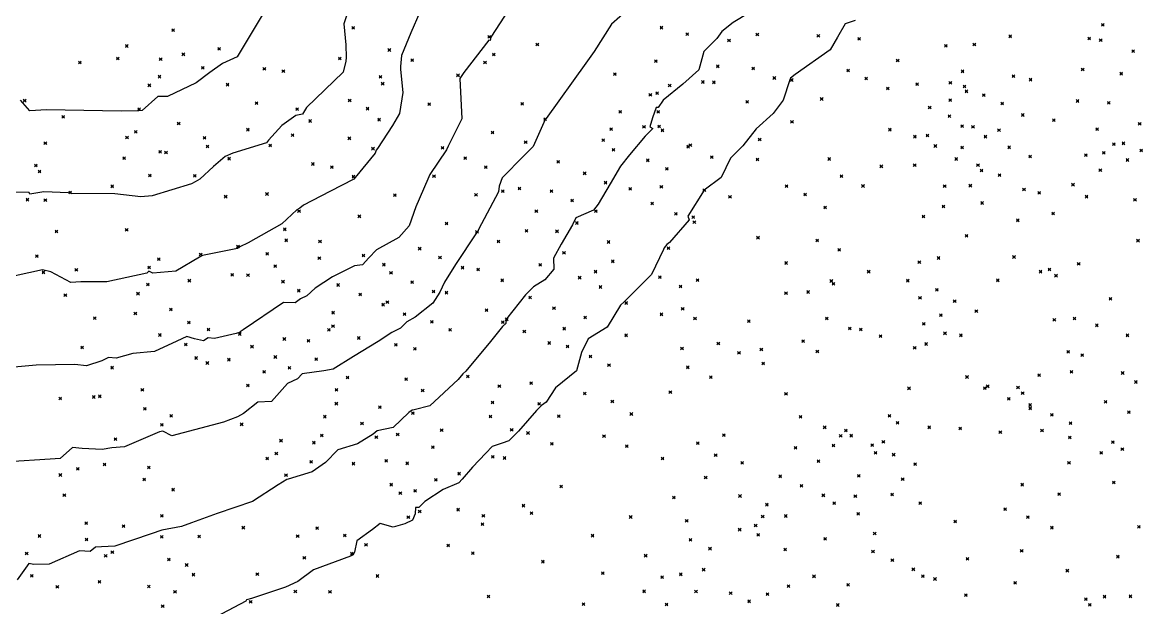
# Model space of a CAD drawing. Header units: inches. Extents: x 1411897 to 1412713, y 4930955 to 4931789.
# Drawn here: x 1412107.6 to 1412188.3, y 4931139.5 to 4931181.7 of the extents above; entities that cross this region are included whole.
import ezdxf

# ---------------------------------------------------------------- set-up
doc = ezdxf.new("R2010")
doc.units = ezdxf.units.IN
doc.header["$MEASUREMENT"] = 0
doc.header["$PDMODE"] = 35
doc.header["$PDSIZE"] = 0.1

msp = doc.modelspace()

# ---------------------------------------------------------------- linework, layer by layer
at = {"color": 2, "true_color": 0xf1eb1f}
for p, q in [((1412131.558, 4931184.117), (1412130.76, 4931181.603)), ((1412125.37, 4931183.067), (1412123.064, 4931179.214)), ((1412151.852, 4931183.146), (1412150.046, 4931181.571)), ((1412136.218, 4931182.432), (1412135.591, 4931180.957)), ((1412142.635, 4931182.639), (1412141.351, 4931180.631)), ((1412159.981, 4931182.389), (1412158.827, 4931181.694)), ((1412130.76, 4931181.603), (1412130.894, 4931180.078)), ((1412150.046, 4931181.571), (1412148.797, 4931179.59)), ((1412158.827, 4931181.694), (1412157.992, 4931181.05)), ((1412166.885, 4931181.588), (1412166.351, 4931180.626)), ((1412167.616, 4931181.845), (1412166.885, 4931181.588)), ((1412135.591, 4931180.957), (1412134.902, 4931179.319)), ((1412141.351, 4931180.631), (1412141.296, 4931180.396)), ((1412157.992, 4931181.05), (1412157.647, 4931180.531)), ((1412166.351, 4931180.626), (1412165.825, 4931179.724)), ((1412130.894, 4931180.078), (1412130.922, 4931179.17)), ((1412141.194, 4931180.429), (1412139.398, 4931178.079)), ((1412141.296, 4931180.396), (1412141.194, 4931180.429)), ((1412157.647, 4931180.531), (1412156.695, 4931179.6)), ((1412123.064, 4931179.214), (1412122.011, 4931178.73)), ((1412130.922, 4931179.17), (1412130.887, 4931178.898)), ((1412134.902, 4931179.319), (1412134.824, 4931178.521)), ((1412148.797, 4931179.59), (1412148.19, 4931178.77)), ((1412156.695, 4931179.6), (1412156.352, 4931178.28)), ((1412165.825, 4931179.724), (1412163.289, 4931177.947)), ((1412122.011, 4931178.73), (1412121.087, 4931178.084)), ((1412130.887, 4931178.898), (1412130.693, 4931178.1)), ((1412134.824, 4931178.521), (1412134.832, 4931178.297)), ((1412134.832, 4931178.297), (1412135.005, 4931176.639)), ((1412148.19, 4931178.77), (1412145.326, 4931174.762)), ((1412156.352, 4931178.28), (1412155.181, 4931177.248)), ((1412120.11, 4931177.345), (1412118.046, 4931176.354)), ((1412121.087, 4931178.084), (1412120.11, 4931177.345)), ((1412130.693, 4931178.1), (1412128.05, 4931175.56)), ((1412139.398, 4931178.079), (1412139.121, 4931177.647)), ((1412139.121, 4931177.647), (1412139.256, 4931174.75)), ((1412162.9, 4931177.567), (1412162.434, 4931176.088)), ((1412162.953, 4931177.677), (1412162.9, 4931177.567)), ((1412163.289, 4931177.947), (1412162.953, 4931177.677)), ((1412135.005, 4931176.639), (1412134.757, 4931175.14)), ((1412155.181, 4931177.248), (1412153.784, 4931176.094)), ((1412108.102, 4931175.314), (1412107.447, 4931176.083)), ((1412117.347, 4931176.356), (1412116.218, 4931175.358)), ((1412118.046, 4931176.354), (1412117.347, 4931176.356)), ((1412153.784, 4931176.094), (1412153.401, 4931175.568)), ((1412162.434, 4931176.088), (1412161.708, 4931175.133)), ((1412109.315, 4931175.397), (1412108.102, 4931175.314)), ((1412110.667, 4931175.37), (1412109.315, 4931175.397)), ((1412114.703, 4931175.311), (1412110.667, 4931175.37)), ((1412115.938, 4931175.318), (1412114.703, 4931175.311)), ((1412115.972, 4931175.319), (1412115.938, 4931175.318)), ((1412116.218, 4931175.358), (1412115.972, 4931175.319)), ((1412127.301, 4931174.997), (1412126.281, 4931174.256)), ((1412127.768, 4931175.095), (1412127.301, 4931174.997)), ((1412128.05, 4931175.56), (1412127.768, 4931175.095)), ((1412134.757, 4931175.14), (1412134.261, 4931174.258)), ((1412153.272, 4931175.567), (1412153.013, 4931174.823)), ((1412153.401, 4931175.568), (1412153.272, 4931175.567)), ((1412161.708, 4931175.133), (1412160.473, 4931174.027)), ((1412126.281, 4931174.256), (1412125.316, 4931173.215)), ((1412134.261, 4931174.258), (1412133.166, 4931172.603)), ((1412139.256, 4931174.75), (1412138.284, 4931172.778)), ((1412145.27, 4931174.689), (1412144.389, 4931172.743)), ((1412145.283, 4931174.712), (1412145.27, 4931174.689)), ((1412145.286, 4931174.716), (1412145.283, 4931174.712)), ((1412145.297, 4931174.724), (1412145.286, 4931174.716)), ((1412145.326, 4931174.762), (1412145.297, 4931174.724)), ((1412153.013, 4931174.823), (1412152.824, 4931174.182)), ((1412152.824, 4931174.182), (1412153.029, 4931174.05)), ((1412152.466, 4931173.491), (1412151.357, 4931172.161)), ((1412153.029, 4931174.05), (1412152.466, 4931173.491)), ((1412160.473, 4931174.027), (1412159.519, 4931172.808)), ((1412125.176, 4931173.017), (1412122.739, 4931172.281)), ((1412125.316, 4931173.215), (1412125.176, 4931173.017)), ((1412133.166, 4931172.603), (1412133.089, 4931172.492)), ((1412138.153, 4931172.523), (1412137.56, 4931171.63)), ((1412138.284, 4931172.778), (1412138.153, 4931172.523)), ((1412144.389, 4931172.743), (1412143.729, 4931172.086)), ((1412159.519, 4931172.808), (1412158.633, 4931171.92)), ((1412122.195, 4931172.041), (1412121.356, 4931171.318)), ((1412122.739, 4931172.281), (1412122.195, 4931172.041)), ((1412133.003, 4931172.276), (1412131.568, 4931170.523)), ((1412133.089, 4931172.492), (1412133.003, 4931172.276)), ((1412143.729, 4931172.086), (1412142.172, 4931170.504)), ((1412151.357, 4931172.161), (1412150.703, 4931171.324)), ((1412158.633, 4931171.92), (1412157.953, 4931170.515)), ((1412121.356, 4931171.318), (1412120.363, 4931170.396)), ((1412137.56, 4931171.63), (1412136.949, 4931170.746)), ((1412150.703, 4931171.324), (1412149.945, 4931170.068)), ((1412119.756, 4931170.074), (1412116.924, 4931169.208)), ((1412120.033, 4931170.202), (1412119.756, 4931170.074)), ((1412120.363, 4931170.396), (1412120.033, 4931170.202)), ((1412131.466, 4931170.408), (1412129.741, 4931169.505)), ((1412131.568, 4931170.523), (1412131.466, 4931170.408)), ((1412136.808, 4931170.395), (1412135.939, 4931168.415)), ((1412136.949, 4931170.746), (1412136.808, 4931170.395)), ((1412142.172, 4931170.504), (1412141.957, 4931169.886)), ((1412157.953, 4931170.515), (1412156.74, 4931169.6)), ((1412108.067, 4931169.433), (1412102.846, 4931169.58)), ((1412108.108, 4931169.312), (1412108.067, 4931169.433)), ((1412109.11, 4931169.48), (1412108.108, 4931169.312)), ((1412110.896, 4931169.402), (1412109.11, 4931169.48)), ((1412111.001, 4931169.386), (1412110.896, 4931169.402)), ((1412111.121, 4931169.373), (1412111.001, 4931169.386)), ((1412114.23, 4931169.337), (1412111.121, 4931169.373)), ((1412116.116, 4931169.134), (1412114.23, 4931169.337)), ((1412129.741, 4931169.505), (1412127.832, 4931168.518)), ((1412141.91, 4931169.49), (1412140.453, 4931166.763)), ((1412141.957, 4931169.886), (1412141.91, 4931169.49)), ((1412149.945, 4931170.068), (1412149.091, 4931168.601)), ((1412156.74, 4931169.6), (1412155.54, 4931167.737)), ((1412116.924, 4931169.208), (1412116.116, 4931169.134)), ((1412127.832, 4931168.518), (1412127.584, 4931168.318)), ((1412149.091, 4931168.601), (1412148.751, 4931168.175)), ((1412127.373, 4931168.178), (1412126.287, 4931167.184)), ((1412127.584, 4931168.318), (1412127.373, 4931168.178)), ((1412135.939, 4931168.415), (1412135.457, 4931167.031)), ((1412148.751, 4931168.175), (1412147.474, 4931167.604)), ((1412155.54, 4931167.737), (1412155.652, 4931167.466)), ((1412126.287, 4931167.184), (1412123.85, 4931165.816)), ((1412135.457, 4931167.031), (1412134.722, 4931166.192)), ((1412147.229, 4931167.105), (1412146.418, 4931165.717)), ((1412147.474, 4931167.604), (1412147.229, 4931167.105)), ((1412155.652, 4931167.466), (1412154.242, 4931165.843)), ((1412134.722, 4931166.192), (1412133.104, 4931165.294)), ((1412140.32, 4931166.525), (1412138.804, 4931164.246)), ((1412140.351, 4931166.572), (1412140.32, 4931166.525)), ((1412140.384, 4931166.585), (1412140.351, 4931166.572)), ((1412140.453, 4931166.763), (1412140.384, 4931166.585)), ((1412123.089, 4931165.4), (1412120.56, 4931164.886)), ((1412123.155, 4931165.448), (1412123.089, 4931165.4)), ((1412123.259, 4931165.515), (1412123.155, 4931165.448)), ((1412123.85, 4931165.816), (1412123.259, 4931165.515)), ((1412133.104, 4931165.294), (1412132.543, 4931164.722)), ((1412146.418, 4931165.717), (1412145.86, 4931164.703)), ((1412153.799, 4931165.338), (1412152.929, 4931163.537)), ((1412153.839, 4931165.452), (1412153.799, 4931165.338)), ((1412154.049, 4931165.699), (1412153.839, 4931165.452)), ((1412154.242, 4931165.843), (1412154.049, 4931165.699)), ((1412120.342, 4931164.767), (1412118.644, 4931163.761)), ((1412120.56, 4931164.886), (1412120.342, 4931164.767)), ((1412132.543, 4931164.722), (1412132.106, 4931164.234)), ((1412145.86, 4931164.703), (1412145.891, 4931163.902)), ((1412109.017, 4931163.861), (1412106.07, 4931163.224)), ((1412109.631, 4931163.721), (1412109.017, 4931163.861)), ((1412111.067, 4931162.95), (1412109.631, 4931163.721)), ((1412116.535, 4931163.626), (1412113.672, 4931163.01)), ((1412116.69, 4931163.761), (1412116.535, 4931163.626)), ((1412116.974, 4931163.62), (1412116.69, 4931163.761)), ((1412118.644, 4931163.761), (1412116.974, 4931163.62)), ((1412131.525, 4931164.15), (1412129.931, 4931163.354)), ((1412132.106, 4931164.234), (1412131.525, 4931164.15)), ((1412138.804, 4931164.246), (1412138.009, 4931162.98)), ((1412145.891, 4931163.902), (1412145.252, 4931163.142)), ((1412111.791, 4931162.995), (1412111.067, 4931162.95)), ((1412113.672, 4931163.01), (1412111.791, 4931162.995)), ((1412129.931, 4931163.354), (1412128.683, 4931162.531)), ((1412138.009, 4931162.98), (1412137.666, 4931162.262)), ((1412145.252, 4931163.142), (1412144.418, 4931162.635)), ((1412152.929, 4931163.537), (1412151.048, 4931161.663)), ((1412128.683, 4931162.531), (1412128.09, 4931161.984)), ((1412137.666, 4931162.262), (1412137.175, 4931161.472)), ((1412143.857, 4931162.069), (1412142.487, 4931160.326)), ((1412144.418, 4931162.635), (1412143.857, 4931162.069)), ((1412126.397, 4931161.5), (1412123.502, 4931159.546)), ((1412127.237, 4931161.479), (1412126.397, 4931161.5)), ((1412127.615, 4931161.768), (1412127.237, 4931161.479)), ((1412128.09, 4931161.984), (1412127.615, 4931161.768)), ((1412137.175, 4931161.472), (1412135.898, 4931160.452)), ((1412150.699, 4931161.326), (1412149.727, 4931159.741)), ((1412150.969, 4931161.558), (1412150.699, 4931161.326)), ((1412151.048, 4931161.663), (1412150.969, 4931161.558)), ((1412135.898, 4931160.452), (1412135.296, 4931160.108)), ((1412134.841, 4931159.655), (1412134.22, 4931159.339)), ((1412135.296, 4931160.108), (1412134.841, 4931159.655)), ((1412142.193, 4931159.783), (1412141.314, 4931158.7)), ((1412142.44, 4931159.991), (1412142.193, 4931159.783)), ((1412142.459, 4931160.277), (1412142.44, 4931159.991)), ((1412142.476, 4931160.306), (1412142.459, 4931160.277)), ((1412142.487, 4931160.326), (1412142.476, 4931160.306)), ((1412149.727, 4931159.741), (1412148.357, 4931158.902)), ((1412119.435, 4931159.062), (1412118.699, 4931158.721)), ((1412119.971, 4931158.889), (1412119.435, 4931159.062)), ((1412120.637, 4931158.747), (1412119.971, 4931158.889)), ((1412120.97, 4931158.97), (1412120.637, 4931158.747)), ((1412121.423, 4931158.92), (1412120.97, 4931158.97)), ((1412122.989, 4931159.277), (1412121.423, 4931158.92)), ((1412123.236, 4931159.351), (1412122.989, 4931159.277)), ((1412123.271, 4931159.388), (1412123.236, 4931159.351)), ((1412123.502, 4931159.546), (1412123.271, 4931159.388)), ((1412134.22, 4931159.339), (1412133.226, 4931158.694)), ((1412148.357, 4931158.902), (1412147.89, 4931157.899)), ((1412117.106, 4931157.973), (1412115.54, 4931157.836)), ((1412118.699, 4931158.721), (1412117.106, 4931157.973)), ((1412133.226, 4931158.694), (1412131.451, 4931157.617)), ((1412141.314, 4931158.7), (1412139.549, 4931156.549)), ((1412113.295, 4931157.313), (1412112.193, 4931156.94)), ((1412113.785, 4931157.539), (1412113.295, 4931157.313)), ((1412114.337, 4931157.502), (1412113.785, 4931157.539)), ((1412115.54, 4931157.836), (1412114.337, 4931157.502)), ((1412131.451, 4931157.617), (1412129.981, 4931156.707)), ((1412147.89, 4931157.899), (1412147.524, 4931156.581)), ((1412108.56, 4931156.997), (1412106.971, 4931156.842)), ((1412111.349, 4931157.032), (1412108.56, 4931156.997)), ((1412112.193, 4931156.94), (1412111.349, 4931157.032)), ((1412127.748, 4931156.369), (1412127.4, 4931156.014)), ((1412129.314, 4931156.581), (1412127.748, 4931156.369)), ((1412129.981, 4931156.707), (1412129.314, 4931156.581)), ((1412139.338, 4931156.363), (1412138.99, 4931155.961)), ((1412139.549, 4931156.549), (1412139.338, 4931156.363)), ((1412147.524, 4931156.581), (1412146.019, 4931155.357)), ((1412126.699, 4931155.674), (1412125.524, 4931154.381)), ((1412127.4, 4931156.014), (1412126.699, 4931155.674)), ((1412138.99, 4931155.961), (1412136.951, 4931154.073)), ((1412146.019, 4931155.357), (1412145.342, 4931154.317)), ((1412124.557, 4931154.32), (1412123.505, 4931153.508)), ((1412125.524, 4931154.381), (1412124.557, 4931154.32)), ((1412136.951, 4931154.073), (1412135.827, 4931153.764)), ((1412145.008, 4931154.089), (1412144.649, 4931153.726)), ((1412145.342, 4931154.317), (1412145.008, 4931154.089)), ((1412123.078, 4931153.271), (1412122.077, 4931152.886)), ((1412123.505, 4931153.508), (1412123.078, 4931153.271)), ((1412135.437, 4931153.592), (1412134.306, 4931152.496)), ((1412135.687, 4931153.756), (1412135.437, 4931153.592)), ((1412135.827, 4931153.764), (1412135.687, 4931153.756)), ((1412144.649, 4931153.726), (1412143.339, 4931152.235)), ((1412122.077, 4931152.886), (1412118.338, 4931151.901)), ((1412134.306, 4931152.496), (1412133.144, 4931152.252)), ((1412117.471, 4931152.179), (1412114.941, 4931151.101)), ((1412117.711, 4931152.229), (1412117.471, 4931152.179)), ((1412118.338, 4931151.901), (1412117.711, 4931152.229)), ((1412132.866, 4931152.016), (1412131.747, 4931151.327)), ((1412133.144, 4931152.252), (1412132.866, 4931152.016)), ((1412142.653, 4931151.546), (1412142.17, 4931151.36)), ((1412143.339, 4931152.235), (1412142.653, 4931151.546)), ((1412111.182, 4931151.069), (1412110.308, 4931150.273)), ((1412111.894, 4931150.981), (1412111.182, 4931151.069)), ((1412113.333, 4931150.912), (1412111.894, 4931150.981)), ((1412114.012, 4931151.034), (1412113.333, 4931150.912)), ((1412114.941, 4931151.101), (1412114.012, 4931151.034)), ((1412130.325, 4931150.888), (1412129.425, 4931149.976)), ((1412131.747, 4931151.327), (1412130.325, 4931150.888)), ((1412141.446, 4931151.137), (1412140.992, 4931150.648)), ((1412142.17, 4931151.36), (1412141.446, 4931151.137)), ((1412109.583, 4931150.229), (1412106.573, 4931150.036)), ((1412110.308, 4931150.273), (1412109.583, 4931150.229)), ((1412129.425, 4931149.976), (1412128.455, 4931149.294)), ((1412140.992, 4931150.648), (1412140.015, 4931149.649)), ((1412128.455, 4931149.294), (1412126.741, 4931148.786)), ((1412140.015, 4931149.649), (1412139.292, 4931148.768)), ((1412126.01, 4931148.36), (1412124.154, 4931147.162)), ((1412126.637, 4931148.76), (1412126.01, 4931148.36)), ((1412126.741, 4931148.786), (1412126.637, 4931148.76)), ((1412139.042, 4931148.507), (1412137.901, 4931148.037)), ((1412139.292, 4931148.768), (1412139.042, 4931148.507)), ((1412137.901, 4931148.037), (1412136.592, 4931147.172)), ((1412124.154, 4931147.162), (1412121.626, 4931146.295)), ((1412135.923, 4931146.73), (1412135.882, 4931146.277)), ((1412136.159, 4931146.723), (1412135.923, 4931146.73)), ((1412136.592, 4931147.172), (1412136.159, 4931146.723)), ((1412121.626, 4931146.295), (1412119.772, 4931145.633)), ((1412135.882, 4931146.277), (1412135.703, 4931145.816)), ((1412117.623, 4931145.111), (1412116.853, 4931144.835)), ((1412119.041, 4931145.353), (1412117.623, 4931145.111)), ((1412119.772, 4931145.633), (1412119.041, 4931145.353)), ((1412132.811, 4931145.148), (1412131.694, 4931144.337)), ((1412133.36, 4931145.572), (1412132.811, 4931145.148)), ((1412134.311, 4931145.323), (1412133.36, 4931145.572)), ((1412135.149, 4931145.555), (1412134.311, 4931145.323)), ((1412135.703, 4931145.816), (1412135.149, 4931145.555)), ((1412116.853, 4931144.835), (1412114.248, 4931143.946)), ((1412131.694, 4931144.337), (1412131.515, 4931143.526)), ((1412111.696, 4931143.605), (1412109.512, 4931142.653)), ((1412112.461, 4931143.566), (1412111.696, 4931143.605)), ((1412112.838, 4931143.879), (1412112.461, 4931143.566)), ((1412113.266, 4931143.898), (1412112.838, 4931143.879)), ((1412114.248, 4931143.946), (1412113.266, 4931143.898)), ((1412131.515, 4931143.526), (1412131.419, 4931143.332)), ((1412108.045, 4931142.7), (1412107.195, 4931141.514)), ((1412108.408, 4931142.633), (1412108.045, 4931142.7)), ((1412109.512, 4931142.653), (1412108.408, 4931142.633)), ((1412131.225, 4931143.226), (1412128.559, 4931142.233)), ((1412131.419, 4931143.332), (1412131.225, 4931143.226)), ((1412128.559, 4931142.233), (1412127.442, 4931141.398)), ((1412126.552, 4931140.999), (1412124.086, 4931140.171)), ((1412127.442, 4931141.398), (1412126.552, 4931140.999)), ((1412123.676, 4931139.987), (1412118.884, 4931137.459)), ((1412123.74, 4931140.077), (1412123.676, 4931139.987)), ((1412124.086, 4931140.171), (1412123.74, 4931140.077))]:
    msp.add_line(p, q, dxfattribs=at)
for p in [(1412131.43, 4931181.3), (1412153.65, 4931181.32), (1412185.47, 4931181.52), (1412118.44, 4931181.13), (1412141.23, 4931180.65), (1412155.51, 4931180.85), (1412160.56, 4931180.82), (1412164.96, 4931180.73), (1412167.9, 4931180.51), (1412178.8, 4931180.69), (1412184.49, 4931180.53), (1412115.1, 4931180), (1412121.76, 4931179.79), (1412134.03, 4931179.71), (1412144.7, 4931180.1), (1412158.52, 4931180.4), (1412174.16, 4931180.01), (1412176.21, 4931180.1), (1412185.32, 4931180.41), (1412114.45, 4931179.09), (1412117.54, 4931179.04), (1412119.18, 4931179.4), (1412130.46, 4931179.09), (1412135.68, 4931178.97), (1412141.56, 4931179.38), (1412153.25, 4931178.91), (1412170.68, 4931178.95), (1412187.66, 4931179.63), (1412111.72, 4931178.8), (1412120.58, 4931178.43), (1412125.02, 4931178.35), (1412126.39, 4931178.19), (1412140.93, 4931178.81), (1412157.71, 4931178.53), (1412160.27, 4931178.38), (1412167.11, 4931178.23), (1412175.36, 4931178.17), (1412184.02, 4931178.31), (1412117.46, 4931177.79), (1412133.39, 4931177.77), (1412133.55, 4931177.28), (1412138.98, 4931177.88), (1412150.29, 4931177.97), (1412156.64, 4931177.4), (1412157.43, 4931177.38), (1412161.79, 4931177.69), (1412163.05, 4931177.55), (1412168.41, 4931177.65), (1412174.48, 4931177.35), (1412179.03, 4931177.82), (1412180.26, 4931177.57), (1412186.8, 4931178), (1412116.73, 4931177.16), (1412122.37, 4931177.21), (1412152.85, 4931176.47), (1412153.34, 4931176.59), (1412154.24, 4931177.15), (1412169.97, 4931176.94), (1412172.08, 4931177.24), (1412175.5, 4931177.08), (1412175.64, 4931176.73), (1412176.89, 4931176.46), (1412107.74, 4931176.06), (1412124.46, 4931175.88), (1412131.17, 4931176.07), (1412136.91, 4931175.8), (1412143.61, 4931175.83), (1412159.83, 4931175.97), (1412165.2, 4931176.18), (1412174.47, 4931176.1), (1412178.22, 4931175.85), (1412183.65, 4931176.03), (1412185.9, 4931175.9), (1412110.52, 4931174.89), (1412115.99, 4931175.44), (1412127.38, 4931175.45), (1412132.46, 4931175.48), (1412150.68, 4931175.26), (1412153.42, 4931175.25), (1412172.99, 4931175.56), (1412174.41, 4931174.94), (1412179.7, 4931175.02), (1412118.84, 4931174.41), (1412128.32, 4931174.59), (1412133.29, 4931174.69), (1412145.26, 4931174.72), (1412150.02, 4931174.01), (1412152.39, 4931174.17), (1412153.48, 4931174.2), (1412163.06, 4931174.53), (1412175.33, 4931174.22), (1412176.11, 4931174.17), (1412181.94, 4931174.65), (1412188.13, 4931174.39), (1412115.12, 4931173.4), (1412115.75, 4931173.81), (1412120.71, 4931173.37), (1412123.83, 4931173.97), (1412127.05, 4931173.57), (1412131.15, 4931173.34), (1412141.47, 4931173.76), (1412149.45, 4931173.21), (1412153.72, 4931173.92), (1412160.73, 4931173.25), (1412170.12, 4931173.97), (1412171.92, 4931173.46), (1412172.83, 4931173.54), (1412177.01, 4931173.46), (1412177.99, 4931173.93), (1412185.06, 4931174), (1412109.23, 4931172.99), (1412120.92, 4931172.76), (1412125.44, 4931172.83), (1412132.85, 4931172.6), (1412137.87, 4931172.65), (1412143.86, 4931173.06), (1412150.19, 4931172.52), (1412155.57, 4931172.74), (1412155.73, 4931172.85), (1412173.4, 4931172.79), (1412175.33, 4931172.68), (1412178.72, 4931172.69), (1412186.27, 4931172.92), (1412186.96, 4931172.98), (1412188.24, 4931172.47), (1412114.91, 4931171.91), (1412117.5, 4931172.37), (1412117.93, 4931172.32), (1412122.48, 4931171.88), (1412139.5, 4931171.92), (1412146.21, 4931171.65), (1412152.66, 4931171.76), (1412157.28, 4931171.99), (1412160.57, 4931171.82), (1412165.75, 4931171.85), (1412174.9, 4931171.85), (1412180.23, 4931172.03), (1412184.25, 4931172.13), (1412185.54, 4931172.3), (1412187.25, 4931171.78), (1412108.55, 4931171.38), (1412108.81, 4931170.95), (1412128.52, 4931171.49), (1412129.89, 4931171.27), (1412140.98, 4931171.26), (1412148.11, 4931170.82), (1412154.04, 4931171.14), (1412169.5, 4931171.32), (1412171.91, 4931171.4), (1412176.47, 4931171.41), (1412176.73, 4931171.02), (1412185.29, 4931171.04), (1412116.77, 4931170.66), (1412120, 4931170.64), (1412131.44, 4931170.58), (1412137.25, 4931170.61), (1412149.62, 4931170.15), (1412166.63, 4931170.61), (1412178.03, 4931170.69), (1412183.32, 4931170), (1412111.02, 4931169.44), (1412114.05, 4931169.88), (1412125.21, 4931169.33), (1412134.43, 4931169.24), (1412140.28, 4931169.27), (1412142.21, 4931169.53), (1412143.41, 4931169.72), (1412145.72, 4931169.54), (1412151.4, 4931169.7), (1412153.64, 4931169.85), (1412156.74, 4931169.6), (1412162.67, 4931169.9), (1412164.01, 4931169.29), (1412168.18, 4931169.91), (1412174.07, 4931169.9), (1412175.92, 4931169.93), (1412179.79, 4931169.66), (1412180.89, 4931169.41), (1412107.94, 4931168.92), (1412109.23, 4931168.89), (1412122.23, 4931169.14), (1412147.21, 4931168.86), (1412152.98, 4931168.65), (1412158.59, 4931169.12), (1412165.45, 4931168.36), (1412173.98, 4931168.43), (1412176.77, 4931168.68), (1412184.3, 4931169.14), (1412187.79, 4931168.91), (1412127.52, 4931168.1), (1412131.87, 4931167.72), (1412144.63, 4931168.09), (1412148.92, 4931168.1), (1412154.69, 4931167.9), (1412155.94, 4931167.66), (1412172.54, 4931167.7), (1412181.89, 4931167.92), (1412126.49, 4931166.78), (1412138.16, 4931167.2), (1412147.55, 4931167.24), (1412156.02, 4931167.3), (1412179.34, 4931167.43), (1412110.03, 4931166.63), (1412115.09, 4931166.74), (1412126.6, 4931165.99), (1412140.35, 4931166.6), (1412143.92, 4931166.67), (1412146.12, 4931166.64), (1412160.61, 4931166.18), (1412164.88, 4931165.98), (1412175.65, 4931166.32), (1412188.01, 4931165.97), (1412123.12, 4931165.55), (1412129.03, 4931165.91), (1412136.22, 4931165.39), (1412141.9, 4931165.91), (1412149.84, 4931165.87), (1412154.15, 4931165.42), (1412166.47, 4931165.3), (1412108.62, 4931164.85), (1412117.41, 4931164.63), (1412120.43, 4931164.97), (1412125.23, 4931165.02), (1412128.98, 4931164.71), (1412132.16, 4931164.89), (1412137.68, 4931164.75), (1412146.62, 4931165.09), (1412150.14, 4931164.48), (1412162.64, 4931164.36), (1412172.24, 4931164.41), (1412173.63, 4931164.72), (1412179.07, 4931164.79), (1412109.09, 4931163.68), (1412111.46, 4931163.86), (1412116.71, 4931164.04), (1412125.8, 4931164.13), (1412133.64, 4931164.24), (1412134.15, 4931163.64), (1412139.31, 4931164.02), (1412140.43, 4931163.88), (1412144.91, 4931164.22), (1412148.9, 4931163.73), (1412168.59, 4931163.73), (1412180.98, 4931163.73), (1412181.62, 4931163.89), (1412183.73, 4931164.29), (1412116.62, 4931162.8), (1412119.61, 4931163.08), (1412122.7, 4931163.51), (1412123.84, 4931163.48), (1412126.36, 4931163.01), (1412130.34, 4931162.77), (1412135.67, 4931162.97), (1412142.17, 4931163.11), (1412147.75, 4931163.3), (1412153.54, 4931163.33), (1412156.25, 4931163.12), (1412165.9, 4931163.06), (1412166.05, 4931162.86), (1412171.41, 4931163.08), (1412177.9, 4931163.11), (1412182.1, 4931163.44), (1412110.67, 4931162.03), (1412115.91, 4931162.15), (1412127.5, 4931162.36), (1412131.93, 4931162.09), (1412137.22, 4931162.3), (1412138.15, 4931162.22), (1412149.25, 4931162.63), (1412155.03, 4931162.67), (1412162.63, 4931162.18), (1412164.22, 4931162.27), (1412173.51, 4931162.43), (1412133.58, 4931161.35), (1412133.89, 4931161.54), (1412144.18, 4931161.87), (1412145.9, 4931161.1), (1412151.11, 4931161.47), (1412172.29, 4931161.84), (1412174.79, 4931161.6), (1412186.02, 4931161.78), (1412112.79, 4931160.38), (1412115.72, 4931160.72), (1412118.28, 4931161.01), (1412129.98, 4931160.78), (1412135.13, 4931160.67), (1412141.04, 4931160.95), (1412142.49, 4931160.3), (1412148.15, 4931160.43), (1412153.65, 4931160.66), (1412155.18, 4931161.06), (1412156.07, 4931160.35), (1412165.57, 4931160.36), (1412173.8, 4931160.59), (1412176.35, 4931160.89), (1412183.43, 4931160.35), (1412119.58, 4931160.06), (1412120.99, 4931159.56), (1412129.67, 4931159.54), (1412129.97, 4931159.81), (1412137.1, 4931160.11), (1412138.41, 4931159.54), (1412142.21, 4931160.09), (1412146.64, 4931159.62), (1412159.95, 4931160.16), (1412167.23, 4931159.64), (1412168.02, 4931159.57), (1412172.56, 4931159.97), (1412181.98, 4931160.26), (1412185.04, 4931159.86), (1412117.49, 4931159.17), (1412123.25, 4931159.24), (1412126.46, 4931158.88), (1412128.2, 4931158.75), (1412131.83, 4931158.95), (1412143.76, 4931159.42), (1412151.1, 4931159.14), (1412163.86, 4931158.73), (1412169.45, 4931159.09), (1412174.09, 4931159.29), (1412175.24, 4931159.14), (1412187.25, 4931159.14), (1412111.88, 4931158.27), (1412119.35, 4931158.48), (1412124.13, 4931158.33), (1412134.5, 4931158.46), (1412135.87, 4931158.17), (1412145.56, 4931158.59), (1412146.88, 4931158.34), (1412155.13, 4931158.2), (1412157.75, 4931158.55), (1412159.24, 4931157.88), (1412160.85, 4931158.13), (1412164.89, 4931157.98), (1412171.91, 4931158.25), (1412172.73, 4931158.52), (1412182.98, 4931157.96), (1412120.1, 4931157.51), (1412120.91, 4931157.15), (1412122.46, 4931157.39), (1412125.81, 4931157.58), (1412128.76, 4931157.42), (1412148.53, 4931157.62), (1412160.99, 4931157.12), (1412183.99, 4931157.72), (1412114.04, 4931156.81), (1412125, 4931156.51), (1412126.83, 4931156.8), (1412149.87, 4931157), (1412155.55, 4931156.84), (1412180.88, 4931156.27), (1412183.21, 4931156.51), (1412186.9, 4931156.43), (1412123.83, 4931155.53), (1412131.02, 4931156.1), (1412135.24, 4931155.98), (1412139.69, 4931156.18), (1412141.96, 4931155.48), (1412144.25, 4931155.7), (1412157.21, 4931156.12), (1412175.68, 4931156.14), (1412177.17, 4931155.47), (1412187.86, 4931155.78), (1412112.72, 4931154.7), (1412113.15, 4931154.75), (1412116.22, 4931155.21), (1412130.22, 4931155.21), (1412136.43, 4931155.16), (1412148.12, 4931154.95), (1412154.29, 4931155.05), (1412162.63, 4931154.92), (1412171.5, 4931155.32), (1412176.96, 4931155.33), (1412179.36, 4931155.39), (1412179.69, 4931154.98), (1412110.3, 4931154.59), (1412116.41, 4931153.85), (1412130.21, 4931154.22), (1412133.35, 4931153.96), (1412141.47, 4931154.31), (1412144.83, 4931154.2), (1412150.11, 4931154.38), (1412178.69, 4931154.57), (1412180.23, 4931154.12), (1412180.24, 4931153.88), (1412185.67, 4931154.35), (1412118.3, 4931153.34), (1412129.38, 4931153.28), (1412135.73, 4931153.54), (1412141.32, 4931153.29), (1412146.25, 4931153.31), (1412151.48, 4931153.47), (1412163.68, 4931153.27), (1412170.09, 4931153.34), (1412181.8, 4931153.41), (1412187.35, 4931153.6), (1412117.63, 4931152.7), (1412123.38, 4931152.73), (1412132.06, 4931152.79), (1412137.8, 4931152.3), (1412142.85, 4931152.33), (1412165.42, 4931152.51), (1412166.95, 4931152.28), (1412170.67, 4931152.84), (1412172.96, 4931152.51), (1412175.19, 4931152.43), (1412181.09, 4931152.28), (1412183.15, 4931152.81), (1412114.28, 4931151.66), (1412126.22, 4931151.55), (1412128.59, 4931151.41), (1412129.16, 4931151.93), (1412133.09, 4931151.8), (1412134.63, 4931152), (1412144.03, 4931152.1), (1412149.51, 4931151.88), (1412158.15, 4931151.95), (1412166.57, 4931151.9), (1412167.33, 4931151.91), (1412169.65, 4931151.46), (1412178.08, 4931152.16), (1412183.09, 4931151.78), (1412186.2, 4931151.45), (1412125.88, 4931150.62), (1412137.17, 4931151.08), (1412145.75, 4931151.33), (1412151.15, 4931151.15), (1412156.27, 4931151.37), (1412163.32, 4931151.04), (1412166.05, 4931151.2), (1412168.85, 4931151.23), (1412169.09, 4931150.67), (1412185.36, 4931150.67), (1412186.88, 4931150.94), (1412113.5, 4931149.84), (1412125.23, 4931150.26), (1412128.39, 4931150.02), (1412131.44, 4931149.89), (1412133.81, 4931150.1), (1412135.32, 4931149.92), (1412141.49, 4931150.39), (1412142.34, 4931150.3), (1412153.73, 4931150.26), (1412157.56, 4931150.5), (1412159.47, 4931149.95), (1412164.97, 4931150.07), (1412170.39, 4931150.54), (1412171.94, 4931149.86), (1412183.03, 4931149.96), (1412110.31, 4931149.08), (1412111.57, 4931149.52), (1412116.69, 4931149.62), (1412126.58, 4931149.06), (1412139.06, 4931149.17), (1412162.21, 4931148.98), (1412167.88, 4931149.01), (1412116.36, 4931148.76), (1412134.17, 4931148.38), (1412137.39, 4931148.72), (1412146.42, 4931148.25), (1412156.84, 4931148.89), (1412163.74, 4931148.3), (1412171.04, 4931148.77), (1412179.66, 4931148.38), (1412186.26, 4931148.54), (1412110.6, 4931147.62), (1412118.44, 4931148.02), (1412134.82, 4931147.77), (1412135.89, 4931147.93), (1412154.55, 4931147.45), (1412159.31, 4931147.56), (1412165.32, 4931147.61), (1412167.63, 4931147.55), (1412170.28, 4931147.67), (1412182.32, 4931147.7), (1412138.99, 4931146.58), (1412143.7, 4931146.87), (1412161.25, 4931146.94), (1412166.11, 4931147.04), (1412172.31, 4931147.05), (1412178.43, 4931146.61), (1412117.63, 4931146.13), (1412135.4, 4931146.03), (1412136.22, 4931146.45), (1412140.81, 4931146.14), (1412144.28, 4931146.33), (1412151.43, 4931146.05), (1412155.47, 4931145.78), (1412160.95, 4931146.08), (1412162.61, 4931146.12), (1412167.84, 4931146.28), (1412180.07, 4931146.04), (1412112.18, 4931145.6), (1412114.87, 4931145.39), (1412123.5, 4931145.28), (1412128.82, 4931145.25), (1412140.74, 4931145.53), (1412159.29, 4931145.14), (1412160.44, 4931145.43), (1412174.83, 4931145.72), (1412181.8, 4931145.28), (1412188.07, 4931145.34), (1412108.8, 4931144.68), (1412112.2, 4931144.42), (1412117.62, 4931144.62), (1412120.32, 4931144.65), (1412127.42, 4931144.67), (1412130.82, 4931144.72), (1412148.68, 4931144.7), (1412155.74, 4931144.4), (1412160.63, 4931144.76), (1412165.45, 4931144.47), (1412169.02, 4931144.86), (1412107.88, 4931143.42), (1412114.06, 4931143.51), (1412131.33, 4931143.41), (1412132.35, 4931144.05), (1412138.28, 4931144), (1412140.05, 4931143.44), (1412157.15, 4931143.77), (1412162.57, 4931143.7), (1412168.9, 4931143.56), (1412179.62, 4931143.61), (1412113.58, 4931143.25), (1412118.14, 4931142.98), (1412119.42, 4931142.59), (1412127.9, 4931143.11), (1412145.1, 4931142.83), (1412152.51, 4931143.26), (1412170.3, 4931142.93), (1412175.71, 4931143.03), (1412186.56, 4931143.19), (1412108.25, 4931141.81), (1412119.91, 4931141.89), (1412124.51, 4931141.93), (1412133.17, 4931141.8), (1412149.42, 4931142), (1412153.7, 4931141.71), (1412155.04, 4931141.92), (1412156.69, 4931142.25), (1412164.65, 4931141.77), (1412171.81, 4931142.28), (1412172.5, 4931141.78), (1412182.91, 4931142.18), (1412110.09, 4931141.01), (1412113.13, 4931141.38), (1412116.69, 4931141.04), (1412162.81, 4931141.07), (1412167.11, 4931141.16), (1412173.37, 4931141.58), (1412179.15, 4931141.3), (1412118.58, 4931140.66), (1412127.25, 4931140.68), (1412129.75, 4931140.65), (1412141.18, 4931140.32), (1412152.4, 4931140.69), (1412156.14, 4931140.68), (1412158.64, 4931140.56), (1412161.29, 4931140.49), (1412175.6, 4931140.42), (1412184.25, 4931140.12), (1412185.6, 4931140.31), (1412187.46, 4931140.33), (1412117.69, 4931139.62), (1412124.03, 4931139.94), (1412148.03, 4931139.77), (1412154.02, 4931139.75), (1412159.97, 4931139.97), (1412166.36, 4931139.71), (1412184.53, 4931139.72)]:
    msp.add_point(p)

doc.saveas('drawing.dxf')
